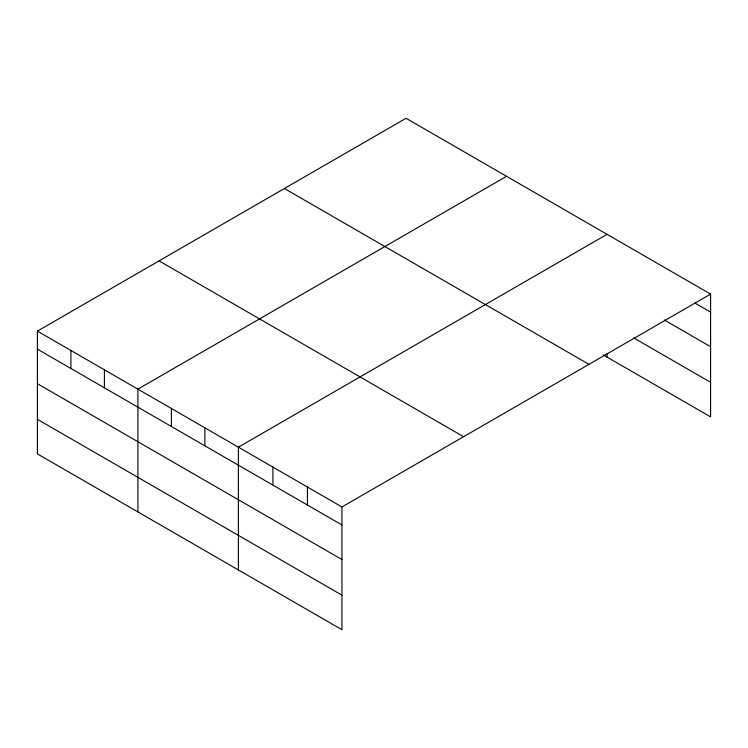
<?xml version="1.0" encoding="UTF-8"?>
<svg xmlns="http://www.w3.org/2000/svg" width="748" height="748" viewBox="0 0 748 748"><rect width="100%" height="100%" fill="white"/><g stroke="black" fill="none" stroke-linecap="round" stroke-linejoin="round"><path stroke-width="1.12" d="M710.6 294.104L406.052 118.278L37.4 331.121L37.4 453.896L341.948 629.723L341.948 506.948L710.6 294.104L710.6 416.879L603.112 354.823M506.555 176.304L137.903 389.138L137.903 511.913M607.058 234.32L238.397 447.164L238.397 569.939M694.817 303.015L710.6 312.122M664.252 319.938L710.6 346.698M633.678 337.9L710.6 382.312M284.399 188.515L588.947 364.341M159.053 260.884L463.601 436.71M37.4 331.121L341.948 506.948M37.4 349.138L341.948 524.965M37.4 383.705L341.948 559.532M37.4 419.319L341.948 595.156M607.058 353.645L607.058 357.095M307.428 487.023L307.428 505.04M272.917 467.089L272.917 485.115M204.896 427.828L204.896 445.845M171.404 408.483L171.404 426.5M104.402 369.802L104.402 387.819M70.901 350.457L70.901 368.474"/></g></svg>
